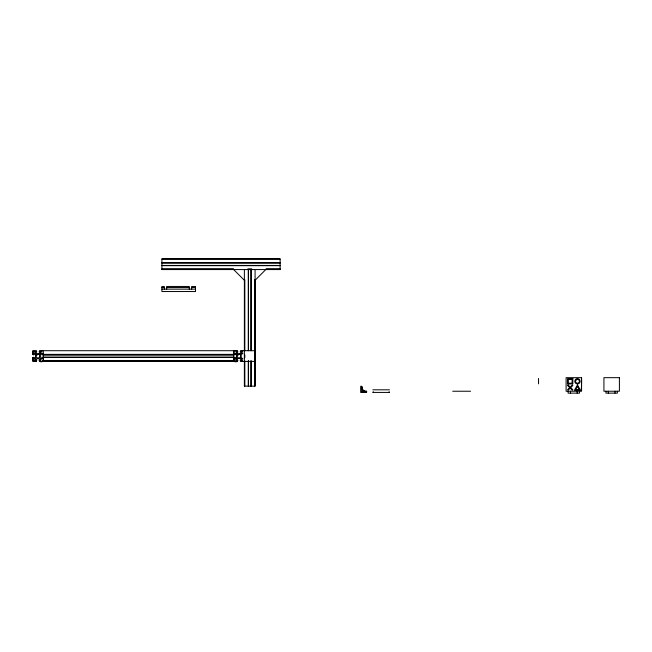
<?xml version="1.0" encoding="UTF-8"?>
<svg xmlns="http://www.w3.org/2000/svg" width="652" height="652" viewBox="0 0 652 652"><rect width="100%" height="100%" fill="white"/><g stroke="black" fill="none" stroke-linecap="round" stroke-linejoin="round"><path stroke-width="0.98" d="M361.868 389.374L361.86 386.88A4.523 4.523 0 0 0 364.721 391.233M42.95 354.012L42.413 354.321L42.233 353.205L40.88 353.131L40.929 351.893L39.658 351.51L42.233 351.061M42.828 350.703L39.405 350.703L39.169 352.129C44.091 354.248 31.809 354.093 36.74 352.129L36.504 350.703L32.739 350.841L32.6 354.606L34.026 354.843C36.21 349.928 35.868 362.194 34.026 357.272L32.6 357.508L32.739 361.273L36.504 361.412L36.74 359.985C31.809 358.323 44.108 358.209 39.169 359.985C38.321 362.088 42.567 362.333 43.309 360.931L233.66 360.931C234.402 362.333 238.648 362.088 237.801 359.985C232.886 357.915 245.16 357.924 240.229 359.985L240.466 361.412L243.897 361.412M255.079 280.278L265.788 269.569L255.079 269.569L255.079 386.139L244.37 386.139L244.37 269.569L161.908 269.569L161.908 258.86L280.124 258.86L280.124 269.569L265.975 269.569M242.707 353.082L241.941 353.131L241.99 351.893L240.71 351.42L242.707 351.175M242.707 360.931L240.718 360.605L241.99 360.222L241.941 358.983L242.707 359.032M242.821 358.404C240.327 359.358 240.05 352.781 242.878 353.751M161.908 259.097L280.124 259.097M161.908 262.528L280.124 262.528M161.908 262.764L280.124 262.764M161.908 263L280.124 263M161.908 265.429L280.124 265.429M161.908 265.666L280.124 265.666M161.908 269.097L233.644 269.097M247.793 269.097L251.827 269.097M265.975 269.097L280.124 269.097M161.908 269.211L233.644 269.211M247.793 269.211L251.827 269.211M265.975 269.211L280.124 269.211M161.908 269.333L233.644 269.333M265.975 269.333L280.124 269.333M244.85 269.569L254.606 269.569M161.908 287.54L164.288 287.54M166.667 287.54L189.276 287.54M191.655 287.54L195.51 287.54M161.908 289.154L195.51 289.154M233.66 350.703L43.309 350.703L43.309 361.412L233.66 361.412L233.66 351.175M234.141 350.703L237.564 350.703L237.801 352.129C232.886 354.199 245.16 354.191 240.229 352.129L240.466 350.703L243.897 350.703M244.37 350.703L255.079 350.703M43.309 354.37L233.66 354.37M43.309 354.843L233.66 354.843M43.309 357.272L233.66 357.272M43.309 361.053L233.66 361.053M43.309 361.175L233.66 361.175M244.37 361.412L255.079 361.412M581.568 378.608L581.568 383.938M581.568 384.916L581.331 390.312M372.838 389.806L389.497 389.806M361.86 391.233L366.62 391.233L366.62 392.422L360.67 392.422L360.67 386.286L361.86 386.286L361.86 392.422M452.716 391.233L470.589 391.233M363.327 391.387L366.62 391.387M372.838 392.422L389.497 392.422M233.66 269.569L244.37 280.278M234.736 351.061C239.227 351.118 236.48 351.069 236.13 353.082C234.467 353.539 233.758 355.805 234.141 351.893M617.379 391.233L617.379 393.14L605.952 393.14L605.952 391.233M614.999 391.233L614.999 393.14M608.332 391.233L608.332 393.14M579.547 391.233L579.547 393.14L568.12 393.14L568.12 391.233M577.167 391.233L577.167 393.14M570.5 391.233L570.5 393.14M538.544 378.453L538.544 383.857M389.138 391.591L389.138 392.422M373.197 391.591L373.197 392.422M365.911 391.233L365.911 392.422M363.84 391.233L363.84 392.422M254.842 279.708L254.842 386.139M254.72 279.708L254.72 386.139M251.175 269.569L251.175 350.662M251.175 360.8L251.175 386.139M250.938 269.569L250.938 350.662M250.938 360.8L250.938 386.139M248.51 269.569L248.51 350.662M248.51 360.8L248.51 386.139M248.273 269.569L248.273 350.662M248.273 360.8L248.273 386.139M244.728 279.708L244.728 350.662M244.728 354.712L244.728 357.761M244.728 360.8L244.728 386.139M244.606 279.708L244.606 350.662M244.606 354.712L244.606 357.761M244.606 360.8L244.606 386.139M191.655 289.154L191.655 286.464L195.51 286.464L195.51 291.534L161.908 291.534L161.908 286.464L164.288 286.464L164.288 289.154M189.276 289.154L189.276 286.464L166.667 286.464L166.667 289.154M364.721 391.387A4.686 4.686 0 0 1 361.868 387.353M32.967 351.232L33.317 354.37L33.79 353.082L35.069 353.082L34.98 351.893L36.267 351.42L32.967 351.232M32.967 358.013L33.024 360.98L36.162 360.947L36.088 360.385L34.98 360.222L34.98 358.942L33.79 359.032L33.57 357.85L32.967 358.013M36.178 354.452L36.724 355.332L36.17 356.416C36.398 357.736 36.276 357.614 37.596 357.842L38.313 357.842C39.633 357.614 39.511 357.736 39.739 356.416L39.739 355.699C39.438 354.452 39.536 354.639 38.313 354.272L37.229 354.827L36.202 354.395M40.22 354.256L40.22 357.858L40.856 358.437L41.809 358.364L41.883 357.272L235.095 357.272C236.986 362.194 237.149 349.937 235.095 354.843L41.883 354.843L41.704 353.686L40.245 354.199M39.658 360.605C41.638 362.349 44.45 360.532 42.771 357.793C41.304 358.608 41.198 359.774 39.658 360.605M234.035 358.013L234.092 360.98L237.222 360.947L237.149 360.385L236.04 360.222L236.089 358.983L234.85 359.032L234.63 357.85L234.035 358.013M237.238 354.452L237.784 355.332L237.23 356.416C237.458 357.736 237.336 357.614 238.665 357.842L239.374 357.842C240.694 357.614 240.58 357.736 240.8 356.416L240.8 355.699C240.564 354.403 240.669 354.533 239.374 354.272L238.29 354.827L237.263 354.395M577.46 384.965L574.412 390.246L580.508 390.246L577.46 384.965M577.46 386.44L575.692 389.513L579.237 389.513L577.46 386.44M575.594 379.431L575.366 379.692A2.641 2.641 0 0 0 575.366 382.911L575.594 383.164A2.641 2.641 0 0 0 579.326 383.164L579.555 382.911A2.641 2.641 0 0 0 579.555 379.692L579.326 379.431A2.641 2.641 0 0 0 575.594 379.431M576.115 379.953L575.952 380.14A1.907 1.907 0 0 0 575.952 382.463L576.115 382.651A1.907 1.907 0 0 0 578.805 382.651L578.976 382.463A1.907 1.907 0 0 0 578.976 380.14L578.805 379.953A1.907 1.907 0 0 0 576.115 379.953M568.088 384.965L567.566 385.487L569.685 387.606L567.566 389.725L568.088 390.246L570.207 388.127L572.326 390.246L572.847 389.725L570.728 387.606L572.847 385.487L572.326 384.965L570.207 387.084L568.088 384.965M581.568 377.671L566.099 377.671L566.099 391.233L581.568 391.233L581.568 377.671M619.4 377.671L603.931 377.671L603.931 391.233L619.4 391.233L619.4 377.671M572.847 378.657L567.566 378.657L567.566 383.938L572.847 383.938L572.847 378.657M572.106 379.399L568.299 379.399L568.299 383.205L572.106 383.205L572.106 379.399"/></g></svg>
